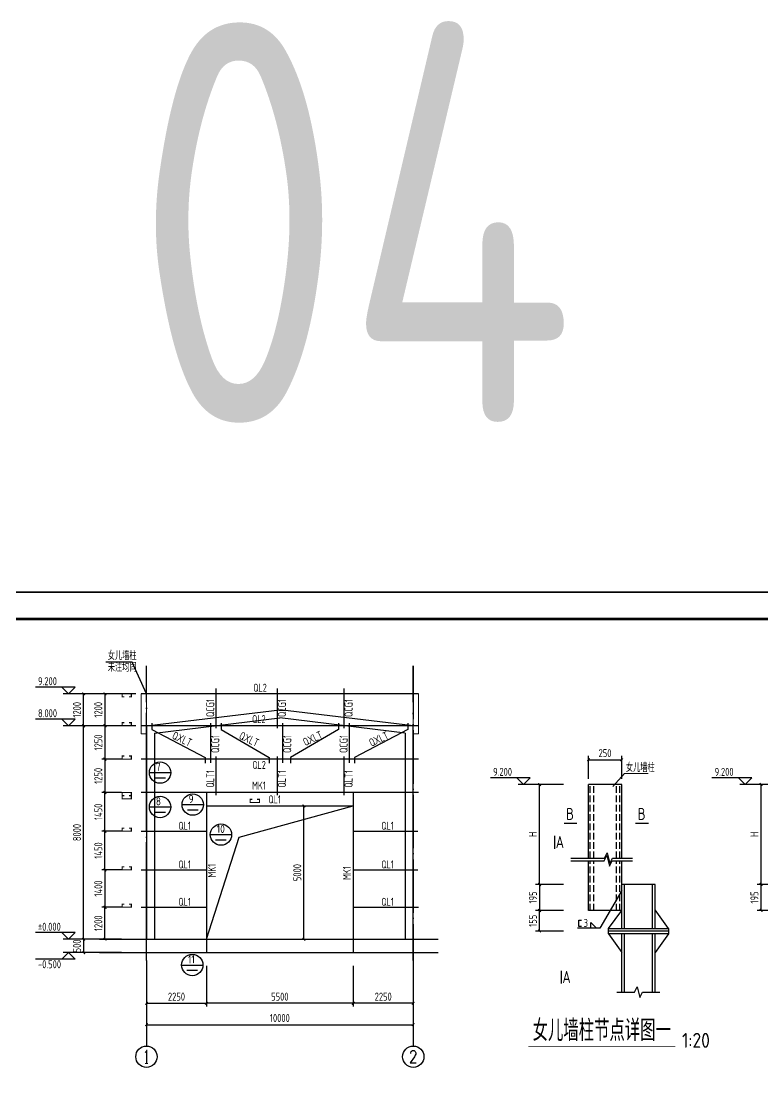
# Model space of a CAD drawing. Header units: millimetres. Extents: x 865974 to 875117, y 40174 to 44891.
# Drawn here: x 869070.8 to 869348.9, y 40586.7 to 40981.6 of the extents above; entities that cross this region are included whole.
import ezdxf
from ezdxf.enums import TextEntityAlignment as Align

# ---------------------------------------------------------------- set-up
doc = ezdxf.new("R2010")
doc.units = ezdxf.units.MM
doc.header["$LTSCALE"] = 1000
doc.header["$MEASUREMENT"] = 0
doc.linetypes.add('DASH', pattern=[0.35, 0.25, -0.1])
doc.linetypes.add('DOTE', pattern=[2.42, 2, -0.2, 0.02, -0.2])
for name, color, linetype in [('10', 7, 'Continuous'), ('1307', 7, 'Continuous'), ('14', 2, 'Continuous'), ('1530', 253, 'Continuous'), ('1534', 7, 'Continuous'), ('AXIS', 3, 'Continuous'), ('AXIS_TEXT', 7, 'Continuous'), ('D1', 112, 'Continuous'), ('D2', 6, 'Continuous'), ('DIM', 7, 'Continuous'), ('DOTE', 1, 'DOTE'), ('GJ', 6, 'Continuous'), ('M_Prof', 2, 'Continuous'), ('M_Thin', 7, 'Continuous'), ('文字', 7, 'Continuous'), ('柱子', 8, 'Continuous'), ('标注', 7, 'Continuous'), ('梁', 4, 'Continuous'), ('梁集中标注', 2, 'Continuous'), ('檩条', 34, 'Continuous'), ('索引符号标注', 253, 'Continuous')]:
    doc.layers.add(name, color=color, linetype=linetype)
doc.layers.add('LZ', color=64, linetype='Continuous', lineweight=9)
doc.layers.add('零部件', color=3, linetype='Continuous', lineweight=5)
doc.styles.add('_TCH_AXIS', font='COMPLEX', dxfattribs={"bigfont": 'GBCBIG'})
doc.styles.add('COMPLEX', font='COMPLEX')
doc.styles.add('GBHZ', font='gbenor.shx', dxfattribs={"width": 0.9, "bigfont": 'gbcbig.shx'})
doc.dimstyles.new('Y100', dxfattribs={"dimscale": 0, "dimtxt": 3, "dimasz": 0.01, "dimexe": 1.2, "dimexo": 2, "dimgap": 1, "dimtad": 1, "dimdec": 0, "dimlfac": 100, "dimzin": 0, "dimdsep": 46, "dimtxsty": 'GBHZ', "dimblk": 'DX', "dimcen": 0.09, "dimdle": 1, "dimclrd": 7, "dimclre": 7, "dimclrt": 7, "dimadec": 0, "dimazin": 0, "dimtfac": 1, "dimtdec": 0, "dimtix": 1, "dimtmove": 2, "dimatfit": 3, "dimldrblk": 'DX', "dimfxl": 0, "dimtolj": 1, "dimtzin": 0, "dimarcsym": 0})
doc.dimstyles.new('Y20', dxfattribs={"dimscale": 0, "dimtxt": 3, "dimasz": 0.01, "dimexe": 1.5, "dimexo": 0.03, "dimgap": 1, "dimtad": 1, "dimdec": 0, "dimlfac": 20, "dimzin": 0, "dimdsep": 46, "dimtxsty": 'GBHZ', "dimblk1": 'DX', "dimblk2": 'DX', "dimsah": 1, "dimcen": 0.09, "dimdle": 1, "dimadec": 0, "dimazin": 0, "dimtfac": 1, "dimtdec": 0, "dimtix": 1, "dimtmove": 2, "dimatfit": 3, "dimldrblk": 'DX', "dimfxl": 0, "dimtolj": 1, "dimtzin": 0, "dimarcsym": 0})

# ---------------------------------------------------------------- blocks, each defined once
blk = doc.blocks.new('_AXISO')
blk.add_circle((0, 0), 0.5)
at = {"layer": 'AXIS_TEXT', "style": 'COMPLEX', "width": 1.041667}
blk.add_attdef('A', text='', height=0.56, dxfattribs=at).set_placement((-0.25, -0.28), (0.25, -0.28), align=Align.FIT)
blk = doc.blocks.new('DX')
at = {"color": 0, "linetype": 'ByBlock', "const_width": 40}
blk.add_lwpolyline([(-54, -51), (46, 49)], dxfattribs=at)
blk = doc.blocks.new('*D259')
at = {"layer": 'Defpoints', "color": 0, "transparency": 16777216}
for p in [(869117.81, 40629.53), (869217.81, 40629.53), (869217.81, 40605.53)]:
    blk.add_point(p, dxfattribs=at)
at = {"layer": '标注', "color": 7, "lineweight": -2, "transparency": 16777216}
for p, q in [((869117.81, 40627.53), (869117.81, 40604.33)), ((869217.81, 40627.53), (869217.81, 40604.33)), ((869117.82, 40605.53), (869217.8, 40605.53))]:
    blk.add_line(p, q, dxfattribs=at)
at = {"layer": '标注', "color": 7, "lineweight": -2, "transparency": 16777216, "xscale": 0.01, "yscale": 0.01, "zscale": 0.01, "rotation": 180}
blk.add_blockref('DX', (869117.81, 40605.53), dxfattribs=at)
at = {"layer": '标注', "color": 7, "lineweight": -2, "transparency": 16777216, "xscale": 0.01, "yscale": 0.01, "zscale": 0.01}
blk.add_blockref('DX', (869217.81, 40605.53), dxfattribs=at)
at = {"layer": '标注', "color": 7, "transparency": 16777216, "insert": (869167.81, 40608.03), "char_height": 3, "attachment_point": 5, "style": 'GBHZ'}
blk.add_mtext('\\A1;10000', dxfattribs=at)
blk = doc.blocks.new('*D260')
at = {"layer": 'Defpoints', "color": 0, "transparency": 16777216}
for p in [(869117.81, 40629.53), (869140.31, 40629.53), (869140.31, 40613.53)]:
    blk.add_point(p, dxfattribs=at)
at = {"layer": '标注', "color": 7, "lineweight": -2, "transparency": 16777216}
for p, q in [((869117.81, 40627.53), (869117.81, 40612.33)), ((869140.31, 40627.53), (869140.31, 40612.33)), ((869117.82, 40613.53), (869140.3, 40613.53))]:
    blk.add_line(p, q, dxfattribs=at)
at = {"layer": '标注', "color": 7, "lineweight": -2, "transparency": 16777216, "xscale": 0.01, "yscale": 0.01, "zscale": 0.01, "rotation": 180}
blk.add_blockref('DX', (869117.81, 40613.53), dxfattribs=at)
at = {"layer": '标注', "color": 7, "lineweight": -2, "transparency": 16777216, "xscale": 0.01, "yscale": 0.01, "zscale": 0.01}
blk.add_blockref('DX', (869140.31, 40613.53), dxfattribs=at)
at = {"layer": '标注', "color": 7, "transparency": 16777216, "insert": (869129.06, 40616.03), "char_height": 3, "attachment_point": 5, "style": 'GBHZ'}
blk.add_mtext('\\A1;2250', dxfattribs=at)
blk = doc.blocks.new('*D261')
at = {"layer": 'Defpoints', "color": 0, "transparency": 16777216}
for p in [(869195.31, 40629.53), (869217.81, 40629.53), (869195.31, 40613.53)]:
    blk.add_point(p, dxfattribs=at)
at = {"layer": '标注', "color": 7, "lineweight": -2, "transparency": 16777216}
for p, q in [((869195.31, 40627.53), (869195.31, 40612.33)), ((869217.81, 40627.53), (869217.81, 40612.33)), ((869217.8, 40613.53), (869195.32, 40613.53))]:
    blk.add_line(p, q, dxfattribs=at)
at = {"layer": '标注', "color": 7, "lineweight": -2, "transparency": 16777216, "xscale": 0.01, "yscale": 0.01, "zscale": 0.01, "rotation": 180}
blk.add_blockref('DX', (869195.31, 40613.53), dxfattribs=at)
at = {"layer": '标注', "color": 7, "lineweight": -2, "transparency": 16777216, "xscale": 0.01, "yscale": 0.01, "zscale": 0.01}
blk.add_blockref('DX', (869217.81, 40613.53), dxfattribs=at)
at = {"layer": '标注', "color": 7, "transparency": 16777216, "insert": (869206.56, 40616.03), "char_height": 3, "attachment_point": 5, "style": 'GBHZ'}
blk.add_mtext('\\A1;2250', dxfattribs=at)
blk = doc.blocks.new('*D242')
at = {"layer": 'Defpoints', "color": 0, "transparency": 16777216}
for p in [(869094.24, 40717.53), (869115.78, 40717.53), (869110.45, 40637.53)]:
    blk.add_point(p, dxfattribs=at)
at = {"layer": 'DIM', "color": 7, "lineweight": -2, "transparency": 16777216}
for p, q in [((869113.78, 40717.53), (869093.04, 40717.53)), ((869094.24, 40637.54), (869094.24, 40717.52)), ((869108.45, 40637.53), (869093.04, 40637.53))]:
    blk.add_line(p, q, dxfattribs=at)
at = {"layer": 'DIM', "color": 7, "lineweight": -2, "transparency": 16777216, "xscale": 0.01, "yscale": 0.01, "zscale": 0.01}
for p, rotation in [((869094.24, 40717.53), 90), ((869094.24, 40637.53), 270)]:
    blk.add_blockref('DX', p, dxfattribs=dict(at, rotation=rotation))
at = {"layer": 'DIM', "color": 7, "transparency": 16777216, "insert": (869091.74, 40677.53), "char_height": 3, "attachment_point": 5, "rotation": 90, "style": 'GBHZ'}
blk.add_mtext('\\A1;8000', dxfattribs=at)
blk = doc.blocks.new('*D243')
at = {"layer": 'Defpoints', "color": 0, "transparency": 16777216}
for p in [(869094.24, 40729.53), (869115.78, 40729.53), (869115.78, 40717.53)]:
    blk.add_point(p, dxfattribs=at)
at = {"layer": 'DIM', "color": 7, "lineweight": -2, "transparency": 16777216}
for p, q in [((869113.78, 40729.53), (869093.04, 40729.53)), ((869094.24, 40717.54), (869094.24, 40729.52)), ((869113.78, 40717.53), (869093.04, 40717.53))]:
    blk.add_line(p, q, dxfattribs=at)
at = {"layer": 'DIM', "color": 7, "lineweight": -2, "transparency": 16777216, "xscale": 0.01, "yscale": 0.01, "zscale": 0.01}
for p, rotation in [((869094.24, 40729.53), 90), ((869094.24, 40717.53), 270)]:
    blk.add_blockref('DX', p, dxfattribs=dict(at, rotation=rotation))
at = {"layer": 'DIM', "color": 7, "transparency": 16777216, "insert": (869091.74, 40723.53), "char_height": 3, "attachment_point": 5, "rotation": 90, "style": 'GBHZ'}
blk.add_mtext('\\A1;1200', dxfattribs=at)
blk = doc.blocks.new('*D233')
at = {"layer": 'Defpoints', "color": 0, "transparency": 16777216}
for p in [(869102.24, 40649.53), (869110.45, 40649.53), (869110.45, 40637.53)]:
    blk.add_point(p, dxfattribs=at)
at = {"layer": '标注', "color": 7, "lineweight": -2, "transparency": 16777216}
for p, q in [((869108.45, 40649.53), (869101.04, 40649.53)), ((869102.24, 40637.54), (869102.24, 40649.52)), ((869108.45, 40637.53), (869101.04, 40637.53))]:
    blk.add_line(p, q, dxfattribs=at)
at = {"layer": '标注', "color": 7, "lineweight": -2, "transparency": 16777216, "xscale": 0.01, "yscale": 0.01, "zscale": 0.01}
for p, rotation in [((869102.24, 40649.53), 90), ((869102.24, 40637.53), 270)]:
    blk.add_blockref('DX', p, dxfattribs=dict(at, rotation=rotation))
at = {"layer": '标注', "color": 7, "transparency": 16777216, "insert": (869099.74, 40643.53), "char_height": 3, "attachment_point": 5, "rotation": 90, "style": 'GBHZ'}
blk.add_mtext('\\A1;1200', dxfattribs=at)
blk = doc.blocks.new('*D234')
at = {"layer": 'Defpoints', "color": 0, "transparency": 16777216}
for p in [(869110.45, 40663.53), (869102.24, 40649.53), (869110.45, 40649.53)]:
    blk.add_point(p, dxfattribs=at)
at = {"layer": '标注', "color": 7, "lineweight": -2, "transparency": 16777216}
for p, q in [((869108.45, 40663.53), (869101.04, 40663.53)), ((869102.24, 40663.52), (869102.24, 40649.54)), ((869108.45, 40649.53), (869101.04, 40649.53))]:
    blk.add_line(p, q, dxfattribs=at)
at = {"layer": '标注', "color": 7, "lineweight": -2, "transparency": 16777216, "xscale": 0.01, "yscale": 0.01, "zscale": 0.01}
for p, rotation in [((869102.24, 40663.53), 90), ((869102.24, 40649.53), 270)]:
    blk.add_blockref('DX', p, dxfattribs=dict(at, rotation=rotation))
at = {"layer": '标注', "color": 7, "transparency": 16777216, "insert": (869099.74, 40656.53), "char_height": 3, "attachment_point": 5, "rotation": 90, "style": 'GBHZ'}
blk.add_mtext('\\A1;1400', dxfattribs=at)
blk = doc.blocks.new('*D235')
at = {"layer": 'Defpoints', "color": 0, "transparency": 16777216}
for p in [(869102.24, 40692.53), (869110.45, 40692.53), (869110.45, 40678.03)]:
    blk.add_point(p, dxfattribs=at)
at = {"layer": '标注', "color": 7, "lineweight": -2, "transparency": 16777216}
for p, q in [((869108.45, 40692.53), (869101.04, 40692.53)), ((869102.24, 40678.04), (869102.24, 40692.52)), ((869108.45, 40678.03), (869101.04, 40678.03))]:
    blk.add_line(p, q, dxfattribs=at)
at = {"layer": '标注', "color": 7, "lineweight": -2, "transparency": 16777216, "xscale": 0.01, "yscale": 0.01, "zscale": 0.01}
for p, rotation in [((869102.24, 40692.53), 90), ((869102.24, 40678.03), 270)]:
    blk.add_blockref('DX', p, dxfattribs=dict(at, rotation=rotation))
at = {"layer": '标注', "color": 7, "transparency": 16777216, "insert": (869099.74, 40685.28), "char_height": 3, "attachment_point": 5, "rotation": 90, "style": 'GBHZ'}
blk.add_mtext('\\A1;1450', dxfattribs=at)
blk = doc.blocks.new('*D236')
at = {"layer": 'Defpoints', "color": 0, "transparency": 16777216}
for p in [(869110.45, 40705.03), (869102.24, 40692.53), (869110.45, 40692.53)]:
    blk.add_point(p, dxfattribs=at)
at = {"layer": '标注', "color": 7, "lineweight": -2, "transparency": 16777216}
for p, q in [((869108.45, 40705.03), (869101.04, 40705.03)), ((869102.24, 40705.02), (869102.24, 40692.54)), ((869108.45, 40692.53), (869101.04, 40692.53))]:
    blk.add_line(p, q, dxfattribs=at)
at = {"layer": '标注', "color": 7, "lineweight": -2, "transparency": 16777216, "xscale": 0.01, "yscale": 0.01, "zscale": 0.01}
for p, rotation in [((869102.24, 40705.03), 90), ((869102.24, 40692.53), 270)]:
    blk.add_blockref('DX', p, dxfattribs=dict(at, rotation=rotation))
at = {"layer": '标注', "color": 7, "transparency": 16777216, "insert": (869099.74, 40698.78), "char_height": 3, "attachment_point": 5, "rotation": 90, "style": 'GBHZ'}
blk.add_mtext('\\A1;1250', dxfattribs=at)
blk = doc.blocks.new('*D237')
at = {"layer": 'Defpoints', "color": 0, "transparency": 16777216}
for p in [(869110.45, 40729.53), (869102.24, 40717.53), (869110.45, 40717.53)]:
    blk.add_point(p, dxfattribs=at)
at = {"layer": '标注', "color": 7, "lineweight": -2, "transparency": 16777216}
for p, q in [((869108.45, 40729.53), (869101.04, 40729.53)), ((869102.24, 40729.52), (869102.24, 40717.54)), ((869108.45, 40717.53), (869101.04, 40717.53))]:
    blk.add_line(p, q, dxfattribs=at)
at = {"layer": '标注', "color": 7, "lineweight": -2, "transparency": 16777216, "xscale": 0.01, "yscale": 0.01, "zscale": 0.01}
for p, rotation in [((869102.24, 40729.53), 90), ((869102.24, 40717.53), 270)]:
    blk.add_blockref('DX', p, dxfattribs=dict(at, rotation=rotation))
at = {"layer": '标注', "color": 7, "transparency": 16777216, "insert": (869099.74, 40723.53), "char_height": 3, "attachment_point": 5, "rotation": 90, "style": 'GBHZ'}
blk.add_mtext('\\A1;1200', dxfattribs=at)
blk = doc.blocks.new('*D238')
at = {"layer": 'Defpoints', "color": 0, "transparency": 16777216}
for p in [(869102.24, 40678.03), (869110.45, 40678.03), (869110.45, 40663.53)]:
    blk.add_point(p, dxfattribs=at)
at = {"layer": '标注', "color": 7, "lineweight": -2, "transparency": 16777216}
for p, q in [((869108.45, 40678.03), (869101.04, 40678.03)), ((869102.24, 40663.54), (869102.24, 40678.02)), ((869108.45, 40663.53), (869101.04, 40663.53))]:
    blk.add_line(p, q, dxfattribs=at)
at = {"layer": '标注', "color": 7, "lineweight": -2, "transparency": 16777216, "xscale": 0.01, "yscale": 0.01, "zscale": 0.01}
for p, rotation in [((869102.24, 40678.03), 90), ((869102.24, 40663.53), 270)]:
    blk.add_blockref('DX', p, dxfattribs=dict(at, rotation=rotation))
at = {"layer": '标注', "color": 7, "transparency": 16777216, "insert": (869099.74, 40670.78), "char_height": 3, "attachment_point": 5, "rotation": 90, "style": 'GBHZ'}
blk.add_mtext('\\A1;1450', dxfattribs=at)
blk = doc.blocks.new('*D239')
at = {"layer": 'Defpoints', "color": 0, "transparency": 16777216}
for p in [(869166.42, 40687.53), (869176.83, 40687.53), (869166.42, 40637.53)]:
    blk.add_point(p, dxfattribs=at)
at = {"layer": '标注', "color": 7, "lineweight": -2, "transparency": 16777216}
for p, q in [((869168.42, 40687.53), (869178.03, 40687.53)), ((869176.83, 40637.54), (869176.83, 40687.52)), ((869168.42, 40637.53), (869178.03, 40637.53))]:
    blk.add_line(p, q, dxfattribs=at)
at = {"layer": '标注', "color": 7, "lineweight": -2, "transparency": 16777216, "xscale": 0.01, "yscale": 0.01, "zscale": 0.01}
for p, rotation in [((869176.83, 40687.53), 90), ((869176.83, 40637.53), 270)]:
    blk.add_blockref('DX', p, dxfattribs=dict(at, rotation=rotation))
at = {"layer": '标注', "color": 7, "transparency": 16777216, "insert": (869174.33, 40662.53), "char_height": 3, "attachment_point": 5, "rotation": 90, "style": 'GBHZ'}
blk.add_mtext('\\A1;5000', dxfattribs=at)
blk = doc.blocks.new('*D240')
at = {"layer": 'Defpoints', "color": 0, "transparency": 16777216}
for p in [(869140.31, 40629.53), (869195.31, 40629.53), (869140.31, 40613.53)]:
    blk.add_point(p, dxfattribs=at)
at = {"layer": '标注', "color": 7, "lineweight": -2, "transparency": 16777216}
for p, q in [((869140.31, 40627.53), (869140.31, 40612.33)), ((869195.31, 40627.53), (869195.31, 40612.33)), ((869195.3, 40613.53), (869140.32, 40613.53))]:
    blk.add_line(p, q, dxfattribs=at)
at = {"layer": '标注', "color": 7, "lineweight": -2, "transparency": 16777216, "xscale": 0.01, "yscale": 0.01, "zscale": 0.01, "rotation": 180}
blk.add_blockref('DX', (869140.31, 40613.53), dxfattribs=at)
at = {"layer": '标注', "color": 7, "lineweight": -2, "transparency": 16777216, "xscale": 0.01, "yscale": 0.01, "zscale": 0.01}
blk.add_blockref('DX', (869195.31, 40613.53), dxfattribs=at)
at = {"layer": '标注', "color": 7, "transparency": 16777216, "insert": (869167.81, 40616.03), "char_height": 3, "attachment_point": 5, "style": 'GBHZ'}
blk.add_mtext('\\A1;5500', dxfattribs=at)
blk = doc.blocks.new('*D241')
at = {"layer": 'Defpoints', "color": 0, "transparency": 16777216}
for p in [(869110.38, 40717.53), (869102.24, 40705.03), (869110.45, 40705.03)]:
    blk.add_point(p, dxfattribs=at)
at = {"layer": '标注', "color": 7, "lineweight": -2, "transparency": 16777216}
for p, q in [((869108.38, 40717.53), (869101.04, 40717.53)), ((869102.24, 40717.52), (869102.24, 40705.04)), ((869108.45, 40705.03), (869101.04, 40705.03))]:
    blk.add_line(p, q, dxfattribs=at)
at = {"layer": '标注', "color": 7, "lineweight": -2, "transparency": 16777216, "xscale": 0.01, "yscale": 0.01, "zscale": 0.01}
for p, rotation in [((869102.24, 40717.53), 90), ((869102.24, 40705.03), 270)]:
    blk.add_blockref('DX', p, dxfattribs=dict(at, rotation=rotation))
at = {"layer": '标注', "color": 7, "transparency": 16777216, "insert": (869099.74, 40711.28), "char_height": 3, "attachment_point": 5, "rotation": 90, "style": 'GBHZ'}
blk.add_mtext('\\A1;1250', dxfattribs=at)
blk = doc.blocks.new('*D192')
at = {"layer": 'Defpoints', "color": 0, "transparency": 16777216}
for p in [(869265.16, 40648.34), (869274.22, 40648.34), (869274.22, 40640.59)]:
    blk.add_point(p, dxfattribs=at)
at = {"layer": 'DIM', "color": 0, "lineweight": -2, "transparency": 16777216}
for p, q in [((869274.19, 40648.34), (869263.66, 40648.34)), ((869265.16, 40640.6), (869265.16, 40648.33)), ((869274.19, 40640.59), (869263.66, 40640.59))]:
    blk.add_line(p, q, dxfattribs=at)
at = {"layer": 'DIM', "color": 0, "lineweight": -2, "transparency": 16777216, "xscale": 0.01, "yscale": 0.01, "zscale": 0.01}
for p, rotation in [((869265.16, 40648.34), 90), ((869265.16, 40640.59), 270)]:
    blk.add_blockref('DX', p, dxfattribs=dict(at, rotation=rotation))
at = {"layer": 'DIM', "color": 0, "transparency": 16777216, "insert": (869262.66, 40644.46), "char_height": 3, "attachment_point": 5, "rotation": 90, "style": 'GBHZ'}
blk.add_mtext('\\A1;155', dxfattribs=at)
blk = doc.blocks.new('*D193')
at = {"layer": 'Defpoints', "color": 0, "transparency": 16777216}
for p in [(869265.16, 40695.57), (869274.22, 40695.57), (869274.22, 40658.09)]:
    blk.add_point(p, dxfattribs=at)
at = {"layer": 'DIM', "color": 0, "lineweight": -2, "transparency": 16777216}
for p, q in [((869274.19, 40695.57), (869263.66, 40695.57)), ((869265.16, 40658.1), (869265.16, 40695.56)), ((869274.19, 40658.09), (869263.66, 40658.09))]:
    blk.add_line(p, q, dxfattribs=at)
at = {"layer": 'DIM', "color": 0, "lineweight": -2, "transparency": 16777216, "xscale": 0.01, "yscale": 0.01, "zscale": 0.01}
for p, rotation in [((869265.16, 40695.57), 90), ((869265.16, 40658.09), 270)]:
    blk.add_blockref('DX', p, dxfattribs=dict(at, rotation=rotation))
at = {"layer": 'DIM', "color": 0, "transparency": 16777216, "insert": (869262.66, 40676.83), "char_height": 3, "attachment_point": 5, "rotation": 90, "style": 'GBHZ'}
blk.add_mtext('\\A1;H', dxfattribs=at)
blk = doc.blocks.new('*D194')
at = {"layer": 'Defpoints', "color": 0, "transparency": 16777216}
for p in [(869348.22, 40658.09), (869357.27, 40658.09), (869357.27, 40648.34)]:
    blk.add_point(p, dxfattribs=at)
at = {"layer": 'DIM', "color": 0, "lineweight": -2, "transparency": 16777216}
for p, q in [((869357.24, 40658.09), (869346.72, 40658.09)), ((869348.22, 40648.35), (869348.22, 40658.08)), ((869357.24, 40648.34), (869346.72, 40648.34))]:
    blk.add_line(p, q, dxfattribs=at)
at = {"layer": 'DIM', "color": 0, "lineweight": -2, "transparency": 16777216, "xscale": 0.01, "yscale": 0.01, "zscale": 0.01}
for p, rotation in [((869348.22, 40658.09), 90), ((869348.22, 40648.34), 270)]:
    blk.add_blockref('DX', p, dxfattribs=dict(at, rotation=rotation))
at = {"layer": 'DIM', "color": 0, "transparency": 16777216, "insert": (869345.72, 40653.21), "char_height": 3, "attachment_point": 5, "rotation": 90, "style": 'GBHZ'}
blk.add_mtext('\\A1;195', dxfattribs=at)
blk = doc.blocks.new('*D195')
at = {"layer": 'Defpoints', "color": 0, "transparency": 16777216}
for p in [(869348.22, 40695.57), (869357.27, 40695.57), (869357.27, 40658.09)]:
    blk.add_point(p, dxfattribs=at)
at = {"layer": 'DIM', "color": 0, "lineweight": -2, "transparency": 16777216}
for p, q in [((869357.24, 40695.57), (869346.72, 40695.57)), ((869348.22, 40658.1), (869348.22, 40695.56)), ((869357.24, 40658.09), (869346.72, 40658.09))]:
    blk.add_line(p, q, dxfattribs=at)
at = {"layer": 'DIM', "color": 0, "lineweight": -2, "transparency": 16777216, "xscale": 0.01, "yscale": 0.01, "zscale": 0.01}
for p, rotation in [((869348.22, 40695.57), 90), ((869348.22, 40658.09), 270)]:
    blk.add_blockref('DX', p, dxfattribs=dict(at, rotation=rotation))
at = {"layer": 'DIM', "color": 0, "transparency": 16777216, "insert": (869345.72, 40676.83), "char_height": 3, "attachment_point": 5, "rotation": 90, "style": 'GBHZ'}
blk.add_mtext('\\A1;H', dxfattribs=at)
blk = doc.blocks.new('*D198')
at = {"layer": 'Defpoints', "color": 0, "transparency": 16777216}
for p in [(869274.22, 40658.09), (869265.16, 40648.34), (869274.22, 40648.34)]:
    blk.add_point(p, dxfattribs=at)
at = {"layer": 'DIM', "color": 0, "lineweight": -2, "transparency": 16777216}
for p, q in [((869274.19, 40658.09), (869263.66, 40658.09)), ((869265.16, 40658.08), (869265.16, 40648.35)), ((869274.19, 40648.34), (869263.66, 40648.34))]:
    blk.add_line(p, q, dxfattribs=at)
at = {"layer": 'DIM', "color": 0, "lineweight": -2, "transparency": 16777216, "xscale": 0.01, "yscale": 0.01, "zscale": 0.01}
for p, rotation in [((869265.16, 40658.09), 90), ((869265.16, 40648.34), 270)]:
    blk.add_blockref('DX', p, dxfattribs=dict(at, rotation=rotation))
at = {"layer": 'DIM', "color": 0, "transparency": 16777216, "insert": (869262.66, 40653.21), "char_height": 3, "attachment_point": 5, "rotation": 90, "style": 'GBHZ'}
blk.add_mtext('\\A1;195', dxfattribs=at)
blk = doc.blocks.new('*D199')
at = {"layer": 'Defpoints', "color": 0, "transparency": 16777216}
for p in [(869295.96, 40704.78), (869283.46, 40697.64), (869295.96, 40697.64)]:
    blk.add_point(p, dxfattribs=at)
at = {"layer": 'DIM', "color": 0, "lineweight": -2, "transparency": 16777216}
for p, q in [((869283.46, 40697.67), (869283.46, 40706.28)), ((869283.47, 40704.78), (869295.95, 40704.78)), ((869295.96, 40697.67), (869295.96, 40706.28))]:
    blk.add_line(p, q, dxfattribs=at)
at = {"layer": 'DIM', "color": 0, "lineweight": -2, "transparency": 16777216, "xscale": 0.01, "yscale": 0.01, "zscale": 0.01, "rotation": 180}
blk.add_blockref('DX', (869283.46, 40704.78), dxfattribs=at)
at = {"layer": 'DIM', "color": 0, "lineweight": -2, "transparency": 16777216, "xscale": 0.01, "yscale": 0.01, "zscale": 0.01}
blk.add_blockref('DX', (869295.96, 40704.78), dxfattribs=at)
at = {"layer": 'DIM', "color": 0, "transparency": 16777216, "insert": (869289.71, 40707.28), "char_height": 3, "attachment_point": 5, "style": 'GBHZ'}
blk.add_mtext('\\A1;250', dxfattribs=at)
blk = doc.blocks.new('*D291')
at = {"layer": 'Defpoints', "color": 0, "transparency": 16777216}
for p in [(869110.45, 40637.53), (869094.24, 40632.53), (869110.45, 40632.53)]:
    blk.add_point(p, dxfattribs=at)
at = {"layer": '标注', "color": 7, "lineweight": -2, "transparency": 16777216}
for p, q in [((869108.45, 40637.53), (869093.04, 40637.53)), ((869094.24, 40637.54), (869094.24, 40637.55)), ((869094.24, 40637.53), (869094.24, 40632.53)), ((869108.45, 40632.53), (869093.04, 40632.53)), ((869094.24, 40632.52), (869094.24, 40632.51))]:
    blk.add_line(p, q, dxfattribs=at)
at = {"layer": '标注', "color": 7, "lineweight": -2, "transparency": 16777216, "xscale": 0.01, "yscale": 0.01, "zscale": 0.01}
for p, rotation in [((869094.24, 40637.53), 270), ((869094.24, 40632.53), 90)]:
    blk.add_blockref('DX', p, dxfattribs=dict(at, rotation=rotation))
at = {"layer": '标注', "color": 7, "transparency": 16777216, "insert": (869091.74, 40635.03), "char_height": 3, "attachment_point": 5, "rotation": 90, "style": 'GBHZ'}
blk.add_mtext('\\A1;500', dxfattribs=at)

msp = doc.modelspace()

# ---------------------------------------------------------------- linework, layer by layer
at = {"color": 0}
for p, q in [((869655.031, 40767.578), (868814.031, 40767.578)), ((868814.031, 40767.578), (869655.031, 40767.578))]:
    msp.add_line(p, q, dxfattribs=at)
at = {"color": 0, "const_width": 1}
msp.add_lwpolyline([(869645.031, 40183.578), (868839.031, 40183.578), (868839.031, 40757.578), (869645.031, 40757.578)], close=True, dxfattribs=at)
at = {"layer": '14'}
for points in [[(869313.462, 40641.589), (869308.462, 40648.589)], [(869290.962, 40641.589), (869295.963, 40648.339)], [(869290.962, 40639.589), (869295.963, 40632.589)], [(869313.462, 40639.589), (869308.462, 40632.589)]]:
    msp.add_lwpolyline(points, dxfattribs=at)
msp.add_lwpolyline([(869290.962, 40639.589), (869290.962, 40641.589), (869313.462, 40641.589), (869313.462, 40639.589), (869290.962, 40639.589)], close=True, dxfattribs=at)
at = {"layer": '1530'}
for p, q in [((869093.044, 40729.534), (869086.572, 40729.534)), ((869093.044, 40717.534), (869086.572, 40717.534)), ((869263.658, 40695.571), (869257.187, 40695.571)), ((869346.715, 40695.571), (869340.244, 40695.571)), ((869093.044, 40637.534), (869086.572, 40637.534)), ((869093.044, 40632.534), (869086.572, 40632.534))]:
    msp.add_line(p, q, dxfattribs=at)
at = {"layer": '1534'}
for points in [[(869086.072, 40732.034), (869088.572, 40729.534), (869091.072, 40732.034), (869076.138, 40732.034)], [(869086.072, 40720.034), (869088.572, 40717.534), (869091.072, 40720.034), (869076.138, 40720.034)], [(869256.687, 40698.071), (869259.187, 40695.571), (869261.687, 40698.071), (869246.753, 40698.071)], [(869339.744, 40698.071), (869342.244, 40695.571), (869344.744, 40698.071), (869329.81, 40698.071)], [(869086.072, 40640.034), (869088.572, 40637.534), (869091.072, 40640.034), (869076.138, 40640.034)], [(869086.072, 40630.034), (869088.572, 40632.534), (869091.072, 40630.034), (869076.138, 40630.034)]]:
    msp.add_lwpolyline(points, dxfattribs=at)
at = {"layer": 'AXIS', "color": 0}
for p, q in [((869117.807, 40629.534), (869117.807, 40597.534)), ((869217.807, 40629.534), (869217.807, 40597.534))]:
    msp.add_line(p, q, dxfattribs=at)
at = {"layer": 'D1'}
for p, q in [((869295.962, 40655.864), (869287.816, 40641.686)), ((869287.816, 40641.686), (869279.381, 40641.686)), ((869284.448, 40643.794), (869286.556, 40641.686)), ((869284.448, 40641.686), (869284.448, 40643.794))]:
    msp.add_line(p, q, dxfattribs=at)
at = {"layer": 'D2', "const_width": 0.489}
for points in [[(869279.184, 40680.975), (869274.292, 40680.975)], [(869306.029, 40680.975), (869301.136, 40680.975)], [(869270.834, 40671.415), (869270.834, 40676.307)], [(869273.334, 40620.845), (869273.334, 40625.738)]]:
    msp.add_lwpolyline(points, dxfattribs=at)
at = {"layer": 'DIM'}
msp.add_line((869313.462, 40640.589), (869290.962, 40640.589), dxfattribs=at)
at = {"layer": 'DOTE', "linetype": 'DOTE', "ltscale": 0.01}
for p, q in [((869117.807, 40629.534), (869117.807, 40740.036)), ((869217.807, 40740.036), (869217.807, 40629.534))]:
    msp.add_line(p, q, dxfattribs=at)
at = {"layer": 'DOTE', "linetype": 'DOTE', "ltscale": 0.02}
for p, q in [((869117.807, 40629.534), (869117.807, 40740.036)), ((869217.807, 40629.534), (869217.807, 40740.036))]:
    msp.add_line(p, q, dxfattribs=at)
at = {"layer": 'GJ'}
for p, q in [((869283.462, 40667.894), (869283.462, 40695.571)), ((869295.962, 40695.571), (869283.462, 40695.571)), ((869295.962, 40667.894), (869295.962, 40695.571)), ((869283.462, 40648.339), (869283.462, 40666.894)), ((869295.962, 40648.339), (869295.962, 40666.894)), ((869295.962, 40648.339), (869283.462, 40648.339))]:
    msp.add_line(p, q, dxfattribs=at)
at = {"layer": 'LZ'}
for p, q in [((869292.6, 40694.799), (869297.018, 40699.608)), ((869297.018, 40699.608), (869305.84, 40699.608))]:
    msp.add_line(p, q, dxfattribs=at)
at = {"layer": 'M_Prof'}
for p, q in [((869117.807, 40717.534), (869167.807, 40723.534)), ((869217.807, 40717.534), (869167.807, 40723.534)), ((869120.807, 40714.819), (869167.807, 40720.519)), ((869214.807, 40714.819), (869167.807, 40720.519)), ((869117.807, 40717.534), (869117.807, 40637.534)), ((869217.807, 40637.534), (869217.807, 40717.534)), ((869120.807, 40714.819), (869120.807, 40637.534)), ((869214.807, 40714.819), (869214.807, 40637.534)), ((869117.807, 40637.534), (869120.807, 40637.534)), ((869214.807, 40637.534), (869217.807, 40637.534))]:
    msp.add_line(p, q, dxfattribs=at)
at = {"layer": 'M_Thin'}
for points in [[(869276.899, 40667.894), (869289.515, 40667.894), (869290.515, 40669.894), (869291.515, 40665.894), (869292.515, 40667.894), (869300.024, 40667.894)], [(869276.899, 40666.894), (869289.39, 40666.894), (869290.39, 40668.894), (869291.39, 40664.894), (869292.39, 40666.894), (869300.024, 40666.894)], [(869294.149, 40617.678), (869300.712, 40617.678), (869301.712, 40619.678), (869302.712, 40615.678), (869303.712, 40617.678), (869310.274, 40617.678)]]:
    msp.add_lwpolyline(points, dxfattribs=at)
at = {"layer": '文字', "color": 6, "const_width": 0.32}
msp.add_lwpolyline([(869260.958, 40597.425), (869316.11, 40597.425)], dxfattribs=at)
at = {"layer": '柱子', "color": 251, "linetype": 'DASH', "ltscale": 0.01}
for p, q in [((869284.129, 40667.894), (869284.129, 40695.571)), ((869285.462, 40667.894), (869285.462, 40695.571)), ((869293.962, 40667.894), (869293.962, 40695.571)), ((869295.295, 40667.894), (869295.295, 40695.571)), ((869284.129, 40648.339), (869284.129, 40666.894)), ((869285.462, 40648.339), (869285.462, 40666.894)), ((869293.962, 40648.339), (869293.962, 40666.894)), ((869295.295, 40648.339), (869295.295, 40666.894))]:
    msp.add_line(p, q, dxfattribs=at)
at = {"layer": '柱子', "color": 251, "ltscale": 0.01}
for p, q in [((869295.962, 40641.589), (869295.962, 40658.089)), ((869308.462, 40658.089), (869295.962, 40658.089)), ((869296.962, 40641.589), (869296.962, 40658.089)), ((869307.462, 40641.589), (869307.462, 40658.089)), ((869308.462, 40641.589), (869308.462, 40658.089)), ((869295.962, 40617.678), (869295.962, 40639.589)), ((869296.962, 40617.678), (869296.962, 40639.589)), ((869307.462, 40617.678), (869307.462, 40639.589)), ((869308.462, 40617.678), (869308.462, 40639.589))]:
    msp.add_line(p, q, dxfattribs=at)
at = {"layer": '标注'}
msp.add_lwpolyline([(869280.918, 40642.307), (869279.832, 40642.307), (869279.832, 40644.721), (869280.918, 40644.721)], dxfattribs=at)
at = {"layer": '梁'}
for p, q in [((869112.395, 40741.318), (869102.515, 40741.318)), ((869117.807, 40729.534), (869112.395, 40741.318))]:
    msp.add_line(p, q, dxfattribs=at)
at = {"layer": '梁', "color": 61, "linetype": 'ByBlock', "ltscale": 0.8, "const_width": 0.4}
for points in [[(869109.498, 40728.354), (869108.646, 40728.354), (869108.646, 40729.534), (869112.115, 40729.534), (869112.115, 40728.354), (869111.263, 40728.354)], [(869109.498, 40718.713), (869108.646, 40718.713), (869108.646, 40717.534), (869112.115, 40717.534), (869112.115, 40718.713), (869111.263, 40718.713)], [(869109.498, 40706.213), (869108.646, 40706.213), (869108.646, 40705.034), (869112.115, 40705.034), (869112.115, 40706.213), (869111.263, 40706.213)], [(869109.498, 40691.354), (869108.646, 40691.354), (869108.646, 40692.534), (869112.115, 40692.534), (869112.115, 40691.354), (869111.263, 40691.354)], [(869109.498, 40691.354), (869108.646, 40691.354), (869108.646, 40690.175), (869112.115, 40690.175), (869112.115, 40691.354), (869111.263, 40691.354)], [(869157.535, 40689.973), (869156.683, 40689.973), (869156.683, 40688.794), (869160.152, 40688.794), (869160.152, 40689.973), (869159.3, 40689.973)], [(869109.498, 40679.213), (869108.646, 40679.213), (869108.646, 40678.034), (869112.115, 40678.034), (869112.115, 40679.213), (869111.263, 40679.213)], [(869109.498, 40664.713), (869108.646, 40664.713), (869108.646, 40663.534), (869112.115, 40663.534), (869112.115, 40664.713), (869111.263, 40664.713)], [(869109.498, 40650.713), (869108.646, 40650.713), (869108.646, 40649.534), (869112.115, 40649.534), (869112.115, 40650.713), (869111.263, 40650.713)]]:
    msp.add_lwpolyline(points, dxfattribs=at)
at = {"layer": '檩条', "color": 4, "linetype": 'ByBlock'}
for p, q in [((869119.807, 40718.535), (869119.807, 40716.184)), ((869119.807, 40716.184), (869139.807, 40705.603)), ((869145.807, 40718.535), (869145.807, 40716.184)), ((869145.807, 40716.184), (869163.807, 40705.603)), ((869189.807, 40716.184), (869171.807, 40705.603)), ((869189.807, 40718.535), (869189.807, 40716.184)), ((869215.807, 40716.184), (869195.807, 40705.603)), ((869215.807, 40718.535), (869215.807, 40716.184)), ((869139.807, 40705.603), (869139.807, 40703.464)), ((869163.807, 40705.603), (869163.807, 40703.464)), ((869171.807, 40705.603), (869171.807, 40703.464)), ((869195.807, 40705.603), (869195.807, 40703.464)), ((869100.152, 40637.534), (869227.199, 40637.534)), ((869100.152, 40632.534), (869227.199, 40632.534))]:
    msp.add_line(p, q, dxfattribs=at)
at = {"layer": '檩条', "color": 4}
for p, q in [((869143.807, 40706.034), (869143.807, 40691.534)), ((869166.807, 40706.034), (869166.807, 40691.534)), ((869191.807, 40706.034), (869191.807, 40691.534)), ((869152.532, 40675.768), (869195.307, 40687.534)), ((869140.307, 40637.534), (869152.532, 40675.768))]:
    msp.add_line(p, q, dxfattribs=at)
at = {"layer": '檩条', "color": 4, "const_width": 0.5}
for points in [[(869143.807, 40716.534), (869143.807, 40731.534)], [(869166.807, 40716.534), (869166.807, 40731.534)], [(869191.807, 40716.534), (869191.807, 40731.534)], [(869115.807, 40729.533), (869219.807, 40729.533)], [(869115.807, 40717.534), (869219.807, 40717.534)], [(869141.807, 40718.534), (869141.807, 40703.534)], [(869168.807, 40718.534), (869168.807, 40703.534)], [(869193.807, 40718.534), (869193.807, 40703.534)], [(869115.807, 40705.034), (869219.807, 40705.034)], [(869115.807, 40692.534), (869219.807, 40692.534)], [(869140.307, 40632.534), (869140.307, 40692.534)], [(869195.307, 40632.534), (869195.307, 40692.534)], [(869140.307, 40687.534), (869195.307, 40687.534)], [(869115.807, 40678.034), (869140.307, 40678.034)], [(869219.583, 40678.034), (869195.307, 40678.034)], [(869115.807, 40663.534), (869140.307, 40663.534)], [(869219.583, 40663.534), (869195.307, 40663.534)]]:
    msp.add_lwpolyline(points, dxfattribs=at)
at = {"layer": '檩条', "color": 4, "linetype": 'ByBlock', "const_width": 0.5}
for points in [[(869115.807, 40649.534), (869140.307, 40649.534)], [(869219.807, 40649.534), (869195.307, 40649.534)]]:
    msp.add_lwpolyline(points, dxfattribs=at)
at = {"layer": '索引符号标注'}
for p, q in [((869118.899, 40700.003), (869126.899, 40700.003)), ((869120.899, 40698.088), (869124.899, 40698.088)), ((869131.165, 40687.986), (869139.165, 40687.986)), ((869118.899, 40687.1), (869126.899, 40687.1)), ((869120.899, 40685.185), (869124.899, 40685.185)), ((869133.165, 40686.071), (869137.165, 40686.071)), ((869141.733, 40676.754), (869149.733, 40676.754)), ((869143.733, 40674.839), (869147.733, 40674.839)), ((869130.951, 40627.882), (869138.951, 40627.882)), ((869132.951, 40625.967), (869136.951, 40625.967))]:
    msp.add_line(p, q, dxfattribs=at)
for centre in [(869122.899, 40700.003), (869135.165, 40687.986), (869122.899, 40687.1), (869145.733, 40676.754), (869134.951, 40627.882)]:
    msp.add_circle(centre, 4, dxfattribs=at)
at = {"layer": '零部件'}
for points in [[(869115.807, 40714.534), (869117.807, 40714.534), (869117.807, 40729.534), (869115.807, 40729.534)], [(869219.807, 40714.534), (869217.807, 40714.534), (869217.807, 40729.534), (869219.807, 40729.534)]]:
    msp.add_lwpolyline(points, close=True, dxfattribs=at)

# ---------------------------------------------------------------- block references
at = {"layer": 'AXIS', "color": 0}
ref = msp.add_blockref('_AXISO', (869117.807, 40593.534), dxfattribs=dict(at, xscale=8, yscale=8, zscale=8))
ref.add_attrib('A', '1', dxfattribs={"layer": 'AXIS_TEXT', "color": 0, "height": 5.147, "style": '_TCH_AXIS'}).set_placement((869116.704, 40590.96), (869118.91, 40590.96), align=Align.FIT)
ref = msp.add_blockref('_AXISO', (869217.807, 40593.534), dxfattribs=dict(at, xscale=8, yscale=8, zscale=8))
ref.add_attrib('A', '2', dxfattribs={"layer": 'AXIS_TEXT', "color": 0, "height": 4.659, "style": '_TCH_AXIS'}).set_placement((869216.254, 40591.204), (869219.36, 40591.204), align=Align.FIT)

# ---------------------------------------------------------------- texts
at = {"layer": '10', "style": 'GBHZ', "width": 0.9}
for s, height, p in [('女儿墙柱', 3, (869297.55, 40700.25)), ('B', 4.5, (869275.132, 40682.24)), ('B', 4.5, (869301.977, 40682.24)), ('A', 4.5, (869271.238, 40671.739)), ('3', 3, (869281.693, 40642.177)), ('A', 4.5, (869273.738, 40621.169))]:
    msp.add_text(s, height=height, dxfattribs=at).set_placement(p)
at = {"layer": '1307', "style": 'GBHZ', "width": 0.8}
for s, p in [('QL2', (869157.841, 40730.295)), ('QL2', (869157.407, 40718.539)), ('QL2', (869157.49, 40701.373)), ('MK1', (869157.407, 40693.622)), ('QL1', (869163.51, 40688.456)), ('QL1', (869129.78, 40678.578)), ('QL1', (869205.847, 40678.578)), ('QL1', (869129.78, 40664.078)), ('QL1', (869205.847, 40664.078)), ('QL1', (869129.78, 40650.078)), ('QL1', (869205.847, 40650.078))]:
    msp.add_text(s, height=3, dxfattribs=at).set_placement(p)
at = {"layer": '1307', "style": 'GBHZ'}
for s, rotation, width, p in [('QCG1', 90, 0.9, (869143.204, 40720.781)), ('QCG1', 90, 0.9, (869170.076, 40720.781)), ('QCG1', 90, 0.9, (869195.077, 40720.781)), ('QXLT', 25.31697, 0.9, (869177.344, 40709.836)), ('QXLT', 334.68303, 0.9, (869127.105, 40712.847)), ('QCG1', 90, 0.9, (869145.076, 40707.326)), ('QXLT', 334.68303, 0.9, (869152.216, 40712.782)), ('QCG1', 90, 0.9, (869172.076, 40707.326)), ('QCG1', 90, 0.9, (869193.204, 40707.326)), ('QXLT', 25.31697, 0.9, (869202.129, 40709.605)), ('QLT1', 90, 0.9, (869143.204, 40694.326)), ('QLT1', 90, 0.9, (869170.076, 40694.326)), ('QLT1', 90, 0.9, (869195.077, 40694.326)), ('MK1', 90, 0.8, (869143.826, 40660.678)), ('MK1', 90, 0.8, (869194.442, 40659.776))]:
    msp.add_text(s, height=3, rotation=rotation, dxfattribs=dict(at, width=width)).set_placement(p)
at = {"layer": '1534', "style": 'GBHZ', "width": 0.9}
for s, p in [('女儿墙柱', (869103.288, 40742.173)), ('未注均同', (869103.288, 40737.824)), ('9.200', (869077.136, 40732.734)), ('8.000', (869077.136, 40720.734)), ('9.200', (869247.751, 40698.771)), ('9.200', (869330.808, 40698.771)), ('%%P0.000', (869077.136, 40640.734)), ('-0.500', (869077.136, 40626.667))]:
    msp.add_text(s, height=3, dxfattribs=at).set_placement(p)
at = {"layer": '文字', "color": 6, "style": 'GBHZ'}
for s, height, p in [('女儿墙柱节点详图一', 8, (869262.565, 40599.376)), ('1:20', 5.6, (869318.559, 40596.86))]:
    msp.add_text(s, height=height, dxfattribs=at).set_placement(p)
at = {"layer": '梁集中标注', "style": 'GBHZ', "width": 0.9}
msp.add_text('04', height=150, dxfattribs=at).set_placement((869113.104, 40831.114))
at = {"layer": '索引符号标注', "style": 'GBHZ'}
for s, p in [('7', (869121.323, 40700.629)), ('8', (869121.323, 40687.726)), ('9', (869133.589, 40688.612)), ('10', (869144.157, 40677.38)), ('11', (869133.375, 40628.508))]:
    msp.add_text(s, height=3, dxfattribs=at).set_placement(p)

# ---------------------------------------------------------------- dimensions: what is measured, and where the dimension line sits
at = {"layer": 'DIM'}
for base, p1, p2, angle, dimstyle, picture, middle in [((869094.244, 40729.534), (869115.783, 40717.534), (869115.783, 40729.534), 90, 'Y100', '*D243', (869091.744, 40723.534)), ((869094.244, 40717.534), (869110.45, 40637.534), (869115.783, 40717.534), 270, 'Y100', '*D242', (869091.744, 40677.534)), ((869265.158, 40648.339), (869274.215, 40658.089), (869274.215, 40648.339), 270, 'Y20', '*D198', (869262.658, 40653.214)), ((869348.215, 40658.089), (869357.273, 40648.339), (869357.273, 40658.089), 90, 'Y20', '*D194', (869345.715, 40653.214)), ((869265.158, 40648.339), (869274.215, 40640.589), (869274.215, 40648.339), 90, 'Y20', '*D192', (869262.658, 40644.464))]:
    dim = msp.add_linear_dim(base=base, p1=p1, p2=p2, angle=angle, dimstyle=dimstyle, override={"dimscale": 1}, dxfattribs=at)
    dim.commit()
    dim.dimension.update_dxf_attribs({"geometry": picture, "text_midpoint": middle})
dim = msp.add_linear_dim(base=(869295.962, 40704.778), p1=(869283.462, 40697.637), p2=(869295.962, 40697.637), dimstyle='Y20', override={"dimscale": 1}, dxfattribs=at)
dim.commit()
dim.dimension.update_dxf_attribs({"geometry": '*D199', "text_midpoint": (869289.712, 40707.278)})
for base, p1, p2, picture, middle in [((869265.158, 40695.571), (869274.215, 40658.089), (869274.215, 40695.571), '*D193', (869262.658, 40676.83)), ((869348.215, 40695.571), (869357.273, 40658.089), (869357.273, 40695.571), '*D195', (869345.715, 40676.83))]:
    dim = msp.add_linear_dim(base=base, p1=p1, p2=p2, angle=90, text='H', dimstyle='Y20', override={"dimscale": 1}, dxfattribs=at)
    dim.commit()
    dim.dimension.update_dxf_attribs({"geometry": picture, "text_midpoint": middle})
at = {"layer": '标注'}
for base, p1, p2, angle, override, picture, middle in [((869102.244, 40717.534), (869110.45, 40729.534), (869110.45, 40717.534), 90, {"dimscale": 1}, '*D237', (869099.744, 40723.534)), ((869102.244, 40705.034), (869110.381, 40717.534), (869110.45, 40705.034), 90, {"dimscale": 1}, '*D241', (869099.744, 40711.284)), ((869102.244, 40692.534), (869110.45, 40705.034), (869110.45, 40692.534), 270, {"dimscale": 1}, '*D236', (869099.744, 40698.784)), ((869102.244, 40692.534), (869110.45, 40678.034), (869110.45, 40692.534), 90, {"dimscale": 1}, '*D235', (869099.744, 40685.284)), ((869176.828, 40687.534), (869166.422, 40637.534), (869166.422, 40687.534), 90, {"dimscale": 1}, '*D239', (869174.328, 40662.534)), ((869102.244, 40678.034), (869110.45, 40663.534), (869110.45, 40678.034), 90, {"dimscale": 1}, '*D238', (869099.744, 40670.784)), ((869102.244, 40649.534), (869110.45, 40663.534), (869110.45, 40649.534), 270, {"dimscale": 1}, '*D234', (869099.744, 40656.534)), ((869102.244, 40649.534), (869110.45, 40637.534), (869110.45, 40649.534), 90, {"dimscale": 1}, '*D233', (869099.744, 40643.534)), ((869094.244, 40632.534), (869110.45, 40637.534), (869110.45, 40632.534), 270, {"dimscale": 1}, '*D291', (869091.744, 40635.034)), ((869140.307, 40613.534), (869195.307, 40629.534), (869140.307, 40629.534), 180, {"dimscale": 1, "dimfxl": 150}, '*D240', (869167.807, 40616.034)), ((869195.307, 40613.534), (869217.807, 40629.534), (869195.307, 40629.534), 180, {"dimscale": 1, "dimfxl": 150}, '*D261', (869206.557, 40616.034))]:
    dim = msp.add_linear_dim(base=base, p1=p1, p2=p2, angle=angle, dimstyle='Y100', override=override, dxfattribs=at)
    dim.commit()
    dim.dimension.update_dxf_attribs({"geometry": picture, "text_midpoint": middle})
for base, p2, picture, middle in [((869217.807, 40605.534), (869217.807, 40629.534), '*D259', (869167.807, 40608.034)), ((869140.307, 40613.534), (869140.307, 40629.534), '*D260', (869129.057, 40616.034))]:
    dim = msp.add_linear_dim(base=base, p1=(869117.807, 40629.534), p2=p2, dimstyle='Y100', override={"dimscale": 1, "dimfxl": 150}, dxfattribs=at)
    dim.commit()
    dim.dimension.update_dxf_attribs({"geometry": picture, "text_midpoint": middle})

doc.saveas('drawing.dxf')
